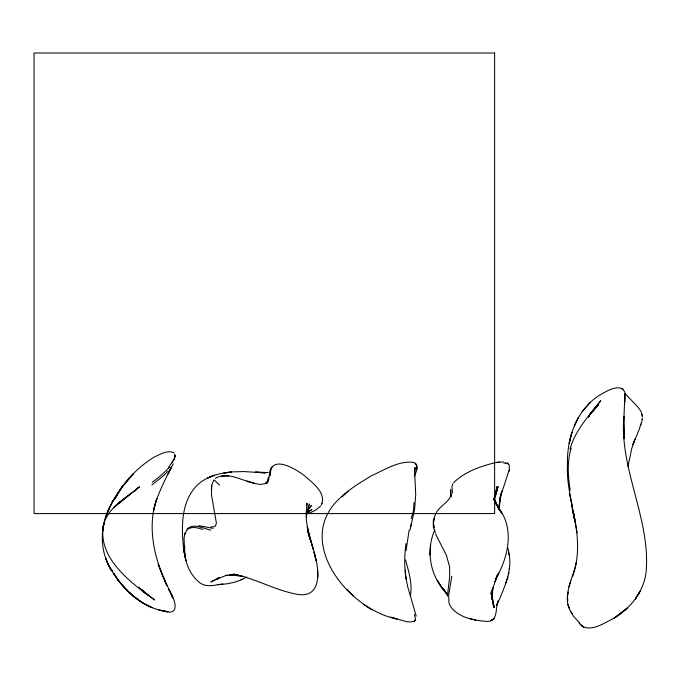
<?xml version="1.0" encoding="UTF-8"?>
<svg xmlns="http://www.w3.org/2000/svg" width="681" height="681" viewBox="0 0 681 681"><rect width="100%" height="100%" fill="white"/><g stroke="black" fill="none" stroke-linecap="round" stroke-linejoin="round"><path stroke-width="1.02" d="M579.165 623.03C588.061 634.845 605.111 622.374 614.534 617.897C630.912 607.954 643.741 591.389 646.116 572.057C650.747 518.973 619.378 469.754 623.83 416.389L624.239 438.802L623.668 423.471L624.988 392.86M624.937 401.679L624.979 393.924M184.747 546.153C183.649 559.697 188.986 574.236 199.788 582.766C206.59 587.831 215.315 584.988 222.866 583.906M450.992 495.496L450.95 496.781L451.171 494.1C449.571 502.161 440.181 505.566 436.368 512.597M415.742 495.419L414.686 472.376L415.035 467.575L414.686 472.376M447.383 596.207L449.673 576.526L449.613 566.915L446.413 555.296L435.491 533.87M567.384 462.484C567.35 436.896 576.85 409.673 599.314 395.355C605.596 391.958 619.863 382.186 624.826 392.137M567.613 462.169C566.405 476.896 569.265 491.571 572.321 505.906M492.04 598.224L492.499 590.495M447.46 595.049L442.548 588.818L437.245 580.238L443.093 589.346C429.566 572.883 426.127 549.201 434.853 529.724M429.915 554.989L430.562 544.86M270.391 475.815C269.48 453.342 295.631 468.673 304.628 475.857C312.502 482.803 325.688 492.031 321.849 504.008M306.075 514.717L306.654 507.379M306.816 505.285L306.978 503.191L306.263 520.088L309.812 539.301M405.995 543.6C404.318 555.313 404.25 567.205 405.995 578.91L405.289 570.201M451.818 576.254L448.677 594.939L448.873 602.166A167.109 50.139 -21 0 0 450.745 606.754C458.347 617.275 472.665 620.204 484.863 621.259C498.807 623.2 494.891 609.069 498.1 600.923L496.772 605.23C504.63 587.26 514.325 567.316 507.532 547.388M492.499 589.61L491.708 596.948L493.291 587.082L490.899 593.9L497.164 575.7M210.923 526.941L214.268 526.694L215.392 525.996L216.413 523.093L211.468 494.849L211.697 485.357M309.174 536.432L307.14 526.481L313.362 549.55L307.446 530.158L313.907 551.227L316.001 560.531L314.06 551.95C318.98 567.477 323.228 598.446 297.725 594.402C275.447 590.47 255.562 578.501 233.37 574.057L242.334 576.305M508.554 574.713L508.852 572.338M255.375 471.959L265.292 472.937L243.841 471.558L232.57 471.89L223.887 473.04L231.693 472.027C218.865 472.972 205.475 476.743 196.222 486.157C180.661 503.055 181.325 528.209 183.708 549.593L185.922 560.642L183.708 549.593L185.147 557.135L183.972 547.124L184.619 552.521L184.066 538.194L184.968 533.095M406.063 550.537L409.162 530.039M627.959 466.4L631.696 448.711L635.015 439.041L632.947 444.523L639.255 429.285L642.498 419.113M433.337 519.978L433.269 526.481M495.181 496.619L496.892 486.643L495.138 496.943L498.126 486.6L494.925 497.641M102.967 527.894C105.087 511.806 119.703 501.786 131.799 492.993L113.591 507.668L120.324 501.625L117.958 503.651L139.52 486.736L134.208 491.393M103.597 524.387C96.957 557.969 130.803 582.749 154.553 599.935L141.146 589.559M509.541 567.928L509.269 569.188M509.158 468.136L509.277 465.063L507.694 463.429M509.056 471.269L509.558 468.877L499.684 498.952L501.752 491.129L498.994 506.587L499.863 499.777L499.394 509.746M410.345 596.02C412.686 583.872 408.685 571.572 405.612 559.944M433.456 519.356L435.542 514.342M268.348 477.509L267.335 481.161L265.275 483.689L259.767 484.446L251.893 482.855M409.988 530.09L414.61 509.209L415.606 496.202M571.206 448.021C567.009 461.709 567.963 476.249 570.184 490.201M211.306 488.558L211.97 484.378L213.962 479.884M306.084 516.87L309.412 504.025L308.144 506.826M175.068 455.41L174.225 458.551L171.859 462.476M576.254 562.472C573.01 578.756 560.429 598.088 572.329 613.879M572.61 576.637C580.374 555.126 577.846 531.904 572.883 510.069L575.198 521.697L569.367 492.942M641.894 419.428L642.132 418.619M568.967 586.843L570.746 581.046M410.413 527.034L411.571 523.357M497.181 575.598L494.951 581.77L498.713 572.942L495.317 579.71C508.205 557.841 515.449 528.107 497.539 506.655L501.71 513.227L497.785 506.375L499.922 510.75M568.414 592.121L567.477 596.445L567.852 600.855M589.116 416.746L590.18 413.886L600.702 400.845L590.18 413.886L588.512 417.359M570.031 448.983C574.568 432.733 585.439 419.641 595.884 406.846L593.1 411.213M505.608 583.37L508.06 576.943M411.213 518.522L413.546 510.461L414.005 502.518M184.696 534.789L186.483 530.55C190.689 525.596 197.558 527.766 202.768 529.495M414.261 476.589C416.117 472.478 419.283 465.149 413.844 462.408C398.666 460.399 384.646 469.924 371.332 475.815C361.177 482.165 350.511 488.005 342.066 496.67L347.991 491.256M167.798 474.529L171.314 467.166C164.436 481.356 156.826 495.368 153.455 510.92L156.775 498.688C146.653 527.656 154.596 558.701 166.871 585.651L158.171 564.166L162.453 574.79M452.976 483.714L451.903 486.685L452.346 491.171M169.101 471.788L173.263 463.744M114.442 499.633C123.389 482.071 137.588 467.311 154.315 456.985C160.29 454.431 167.288 449.639 173.834 452.78M115.157 498.475L120.903 488.362L133.144 474.095C121.414 486.702 110.96 501.012 105.632 517.56L108.858 508.954L112.697 501.301L122.333 486.668L111.956 502.621L112.697 501.301L108.407 510.078L108.858 508.954C99.562 528.277 99.954 551.968 111.335 570.337L108.024 564.013C119.311 585.771 138.805 606.575 163.908 611.027C181.818 616.892 174.149 597.152 168.675 589.227L172.94 598.199M640.285 425.429L641.11 424.135M266.824 483.74C270.706 478.692 267.82 471.082 272.306 466.298M306.688 512.01L311.404 505.523L307.122 510.18M434.606 518.513L433.346 522.889L434.512 527.571M321.296 504.357L321.985 503.506M453.674 482.667C464.493 471.856 479.773 466.681 494.295 462.842M168.352 467.549L174.455 459.156L175.264 456.083L174.404 453.98M320.938 505.728L315.89 509.958L310.485 512.699M590.393 402.326L582.085 411.75M218.592 577.692L217.205 579.259L218.567 577.82M134.812 491.001L137.588 488.03L133.45 492.057M168.011 471.226L163.483 475.704L151.846 485.017M265.326 483.672L266.416 482.667M415.665 620.093L414.388 621.251L412.294 621.583M345.258 493.759C289.578 535.462 345.616 608.865 397.049 619.046L390.213 617.02M413.793 621.668L415.087 620.536L415.342 618.203L414.414 614.466M217.401 578.876L227.335 575.002M186.952 529.12C193.779 522.633 203.202 528.694 210.795 530.116M215.417 478.326C226.458 471.558 240.01 479.45 251 482.531M246.667 577.011C238.069 582.187 227.914 584.272 217.971 584.596M306.501 512.725L312 509.541L307.25 511.84M219.648 577.565L210.863 581.966L217.894 578.467M214.43 475.219L207.696 478.002L213.757 475.508M307.071 512.708L309.855 511.703L307.012 512.674M221.58 476.181L228.629 476.062M240.887 579.71L242.496 579.225M495.538 462.595L503.353 461.914M496.713 462.39L497.802 462.246M498.492 462.144L499.582 461.99M225.513 575.513L233.566 575.07M411.682 621.966L406.778 621.727L393.38 617.948M503.727 463.02L505.472 462.995M213.17 528.371L198.929 525.698M233.43 574.747L229.267 574.636L243.33 576.56M268.169 472.58L256.933 472.12M475.755 620.136L469.473 618.527M246.939 480.922L254.004 483.135M623.089 389.106L621.378 388.238M363.586 604.464L371.996 609.98M507.175 462.774L508.29 464.127M141.146 589.474L150.552 596.888M141.418 589.627L146.653 594.394L138.66 587.099M579.897 623.294L573.428 616.177L570.95 612.1M214.506 480.292L219.469 485.085M346.927 589.499L353.15 595.73M141.401 589.423L143.512 591.542M624.928 393.448L637.85 407L640.583 410.694M447.664 595.092L442.71 587.95L447.485 594.871M113.77 573.359L118.664 581.131L113.804 573.419M435.355 532.661L433.363 527.154M640.991 411.264L642.472 415.802M499.905 510.656L493.436 498.969L497.428 505.906L493.87 498.305L496.56 504.825L494.244 497.717M163.227 576.611L172.157 596.565M567.886 604.566L569.273 607.929M641.842 414.686L642.302 417.002M508.486 552.981L509.005 554.845M491.988 598.31L494.355 607.418L491.903 597.875M416.193 616.058L407.749 586.894L405.782 577.147M577.19 532.772L571.402 503.846M573.513 514.845L574.355 518.726L572.338 509.379M492.431 600.148L491.971 596.922M491.98 597.143L493.665 607.375L492.04 594.045M452.499 492.022L452.576 492.967M450.694 489.418L450.839 492.899M450.728 491.027L450.89 494.219M317.882 577.241L317.593 569.929M169.365 467.268A424.68 62.09 -17.5 0 1 152.255 482.284M505.336 463.106A76.349 15.152 -37.9 0 1 507.617 463.489M416.738 465.693L416.721 469.379L416.738 465.693M103.955 523.519L102.525 531.486L103.955 523.519M571.853 432.546L569.205 443.127L571.853 432.546M575.564 423.224L574.262 425.88L578.544 417.266L575.564 423.224M640.251 591.04L635.45 598.888L640.251 591.04M592.351 411.545L590.24 413.98L598.676 404.65L592.351 411.545M627.141 608.244L614.534 617.897L627.141 608.244M493.376 619.063L490.839 620.57L494.091 618.646L493.376 619.063M494.627 53.016L34.05 53.016L34.05 513.593L494.627 513.593L494.627 53.016M167.841 611.717L159.175 610.15L167.841 611.717M152.169 607.69C138.294 601.783 126.692 591.483 117.651 579.54L127.321 590.691L125.159 588.546L135.945 598.224L132.676 595.654L143.64 603.511L152.169 607.69M583.566 627.201L581.208 625.124L583.566 627.201M416.44 464.91L415.325 463.335L416.44 464.91M112.68 571.631L111.054 569.044L112.697 571.665M108.117 564.208L105.555 557.926L108.117 564.208"/></g></svg>
